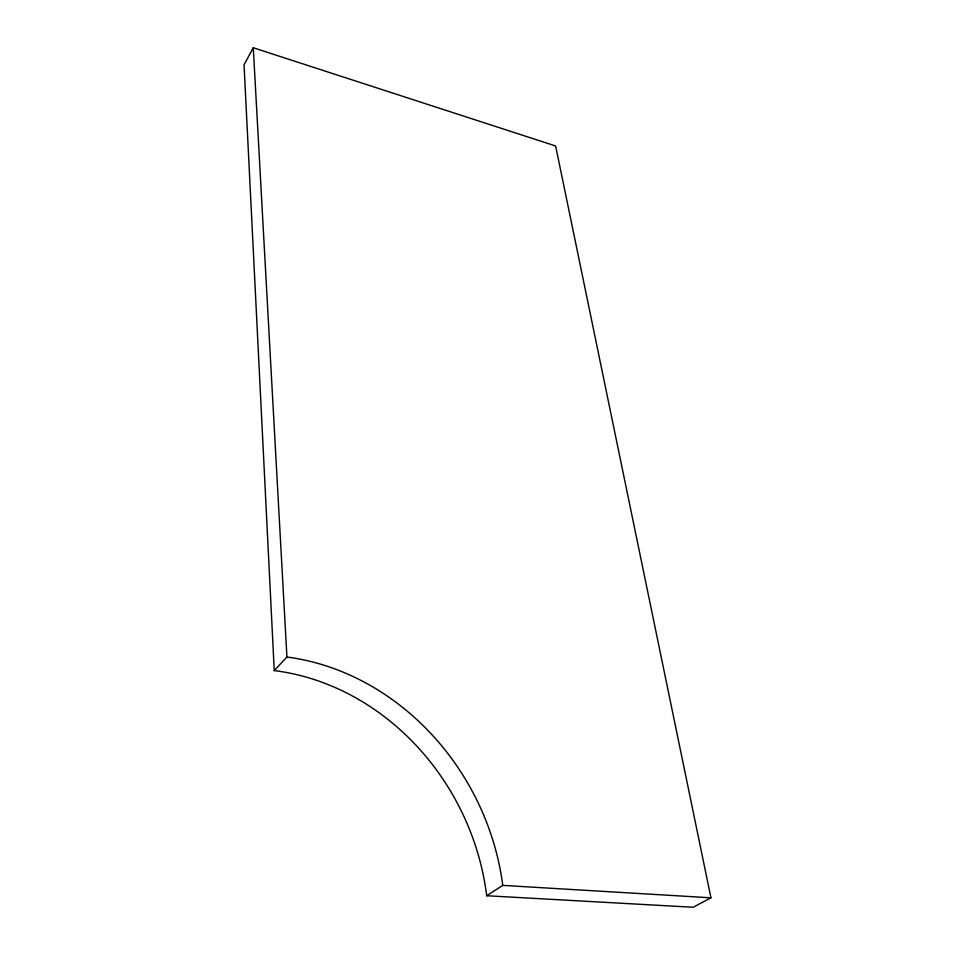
<?xml version="1.0" encoding="UTF-8"?>
<svg xmlns="http://www.w3.org/2000/svg" width="955" height="955" viewBox="0 0 955 955"><rect width="100%" height="100%" fill="white"/><g stroke="black" fill="none" stroke-linecap="round" stroke-linejoin="round"><path stroke-width="1.43" d="M253.278 47.75L244.05 64.773L274.24 670.589A240.218 212.201 63.4 0 1 486.68 895.742L693.127 907.25L710.95 897.807L555.631 145.984L253.278 47.75L286.93 657.028A244.003 213.872 62.2 0 1 502.772 885.38L710.95 897.807M274.24 670.589L286.93 657.028M486.68 895.742L502.772 885.38"/></g></svg>
